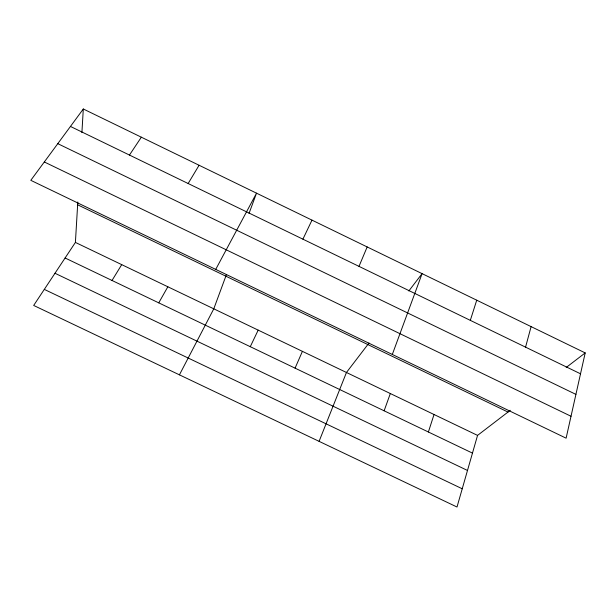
<?xml version="1.0" encoding="UTF-8"?>
<svg xmlns="http://www.w3.org/2000/svg" width="616" height="616" viewBox="0 0 616 616"><rect width="100%" height="100%" fill="white"/><g stroke="black" fill="none" stroke-linecap="round" stroke-linejoin="round"><path stroke-width="0.92" d="M510.279 410.325L477.554 435.397L457.003 507.014L33.68 305.444L75.406 242.419L77.801 201.979M81.905 132.648L83.306 108.986L585.2 352.914L566.112 438.176L30.8 180.326L83.306 108.986M525.563 347.147L531.1 326.619M470.316 320.358L476.73 300.2M428.39 432.001L434.026 414.514M384.13 410.795L390.328 393.539M392.315 354.462L422.091 273.643L408.832 290.968M226.503 274.389L213.783 308.824L179.433 374.844M249.018 213.467L256.518 193.17L215.723 269.4M319.088 441.349L346.454 372.488L368.999 343.027M358.997 266.366L367.175 246.954M295.072 368.145L302.41 351.351M250.273 346.685L258.181 330.13M302.91 239.17L311.989 220.128M158.751 302.856L167.845 286.779M188.149 183.514L199.084 165.257M112.02 280.473L121.722 264.641M129.46 155.055L141.341 137.191M566.181 367.49L585.2 352.914M44.313 289.389L462.239 488.781M65.096 257.996L472.472 453.114M54.986 273.265L467.49 470.462M77.631 204.797L508.007 412.065M75.406 242.419L477.554 435.397M44.306 161.97L571.017 416.27M70.455 126.442L580.526 373.804M57.788 143.659L575.914 394.386"/></g></svg>
